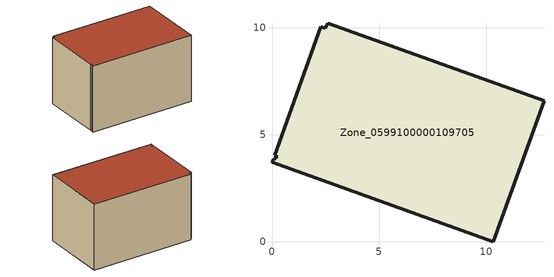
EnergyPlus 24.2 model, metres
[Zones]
Zone_0599100000109705
 floor ground (C_G): 2.27,10.05 2.5,9.97 2.6,10.21 12.71,6.59 10.35,0 0,3.71 0.04,3.82 0.25,3.99 0.12,4.05 z0
 wall outside (C_F): 0,3.71 10.35,0 12.71,6.59 2.6,10.21 2.5,9.97 2.27,10.05 0.12,4.05 0.25,3.99 0.04,3.82 0,3.71 z0:6.9
 roof outside (C_R): 2.5,9.97 2.27,10.05 0.12,4.05 0.25,3.99 0.04,3.82 0,3.71 10.35,0 12.71,6.59 2.6,10.21 z6.9
[BUILDING]
Pand.0599100000109705: North Axis=0; Terrain=City; Loads Convergence Tolerance Value=0.04; Temperature Convergence Tolerance Value=0.4; Solar Distribution=FullExterior; Maximum Number of Warmup Days=25; Minimum Number of Warmup Days=1
[Site:Location]
Rotterdam.The.Hague.AP_ZH_NLD Design_Conditions: Latitude=51.96; Longitude=4.45; Time Zone=1; Elevation=-4.5
[SITE:GROUNDTEMPERATURE:BUILDINGSURFACE]
18, 18, 18, 18, 18, 18, 18, 18, 18, 18, 18, 18
[MATERIAL] Thermal Absorptance=0.9; Solar Absorptance=0.7; Visible Absorptance=0.7
Name | Roughness | Thickness | Conductivity | Density | Specific Heat
G.D.1975-1991 | MediumSmooth | 0.15 | 0.288461 | 540 | 1210
F.D.1975-1991 | Rough | 0.3 | 0.230769 | 1920 | 840
R.D.1975-1991 | MediumRough | 0.2 | 0.153846 | 1500 | 1000
[CONSTRUCTION]
C_G: G.D.1975-1991
C_F: F.D.1975-1991
C_R: R.D.1975-1991
[ZONE]
Zone_0599100000109705: Type=1; Multiplier=1; Ceiling Height=Autocalculate; Volume=Autocalculate; Floor Area=autocalculate; Part of Total Floor Area=Yes
[ZONEINFILTRATION:DESIGNFLOWRATE]
Infil_Zone_0599100000109705: Zone or ZoneList or Space or SpaceList=Zone_0599100000109705; Schedule=AlwaysOn; Design Flow Rate Calculation Method=Flow/Area; Flow Rate per Floor Area=0.0042; Constant Term Coefficient=1; Temperature Term Coefficient=0; Velocity Term Coefficient=0; Velocity Squared Term Coefficient=0
[HVACTEMPLATE:ZONE:IDEALLOADSAIRSYSTEM]
Zone_0599100000109705: Maximum Heating Supply Air Temperature=50; Minimum Cooling Supply Air Temperature=13; Maximum Heating Supply Air Humidity Ratio=0.0156; Minimum Cooling Supply Air Humidity Ratio=0.0077; Heating Limit=NoLimit; Cooling Limit=NoLimit; Dehumidification Control Type=ConstantSensibleHeatRatio; Cooling Sensible Heat Ratio=0.7; Dehumidification Setpoint=60; Humidification Control Type=None; Humidification Setpoint=30; Outdoor Air Method=None; Outdoor Air Flow Rate per Person=0.00944; Outdoor Air Flow Rate per Zone Floor Area=0; Outdoor Air Flow Rate per Zone=0; Demand Controlled Ventilation Type=None; Outdoor Air Economizer Type=NoEconomizer; Heat Recovery Type=None; Sensible Heat Recovery Effectiveness=0.7; Latent Heat Recovery Effectiveness=0.65
[ZONECONTROL:THERMOSTAT]
ThermostatControl_Zone_0599100000109705: Zone or ZoneList=Zone_0599100000109705; Control Type Schedule=DualSetpointControlType; Control 1=Thermostat_Zone_0599100000109705; Temperature Difference Between Cutout And Setpoint=0
[THERMOSTATSETPOINT:DUALSETPOINT]
Thermostat_Zone_0599100000109705: Heating Setpoint Temperature Schedule=HeatingSetpoint_Zone_0599100000109705; Cooling Setpoint Temperature Schedule=CoolingSetpoint_Zone_0599100000109705
[SCHEDULE:COMPACT]
HeatingSetpoint_Zone_0599100000109705: Through: 12/31, For: AllDays, Until: 24:00, 21
CoolingSetpoint_Zone_0599100000109705: Through: 12/31, For: AllDays, Until: 24:00, 24
DualSetpointControlType: Through: 12/31, For: AllDays, Until: 24:00, 4
AlwaysOn: Through: 12/31, For: AllDays, Until: 24:00, 1
